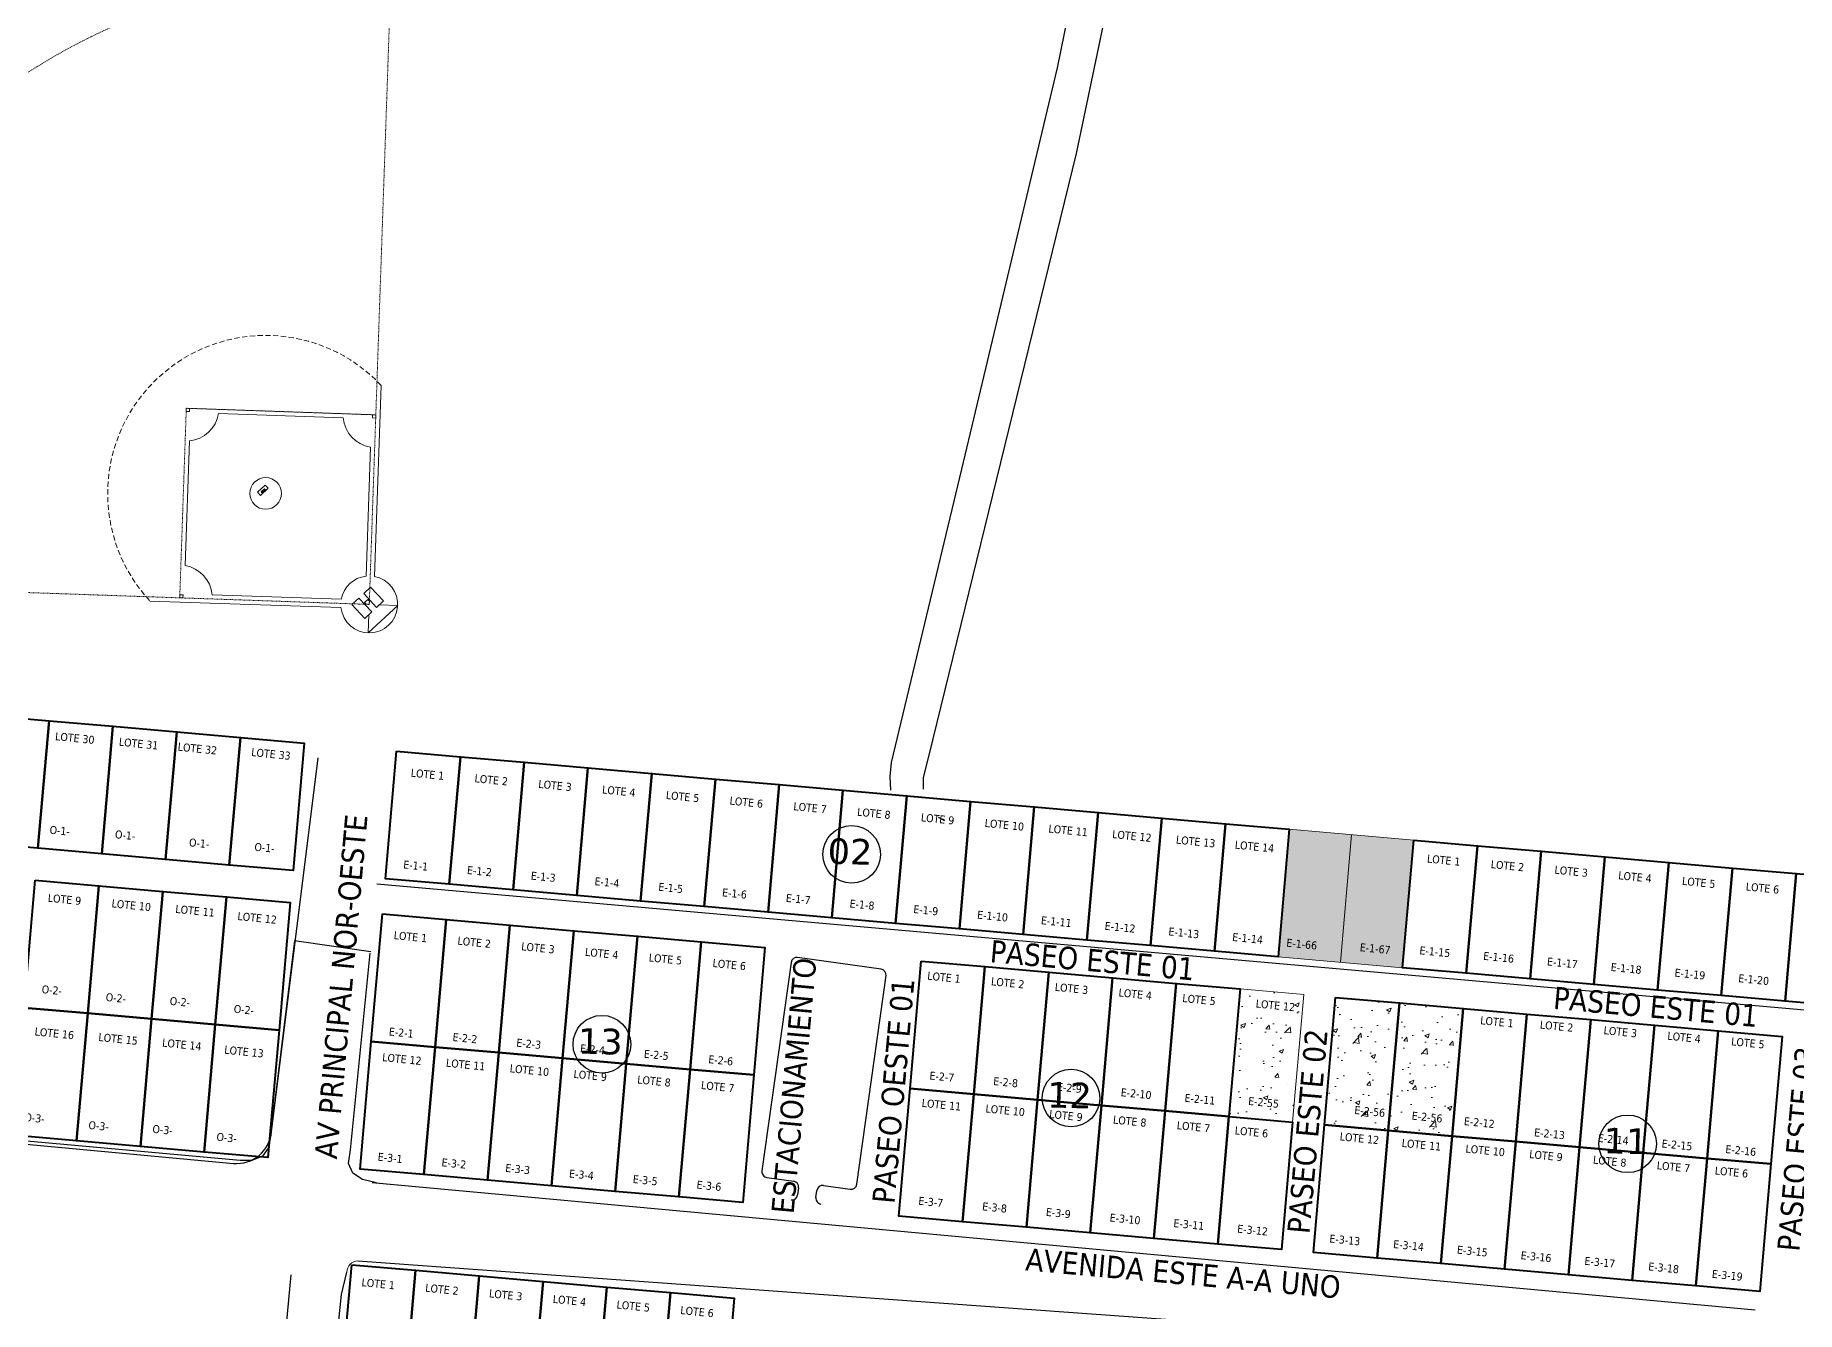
# Model space of a CAD drawing. Header units: metres. Extents: x 2 to 659295185, y -28 to 1124222152.
# Drawn here: x 659811.4 to 660086.6, y 1125772.3 to 1125971.7 of the extents above; entities that cross this region are included whole.
import ezdxf

# ---------------------------------------------------------------- set-up
doc = ezdxf.new("R2010")
doc.units = ezdxf.units.M
doc.header["$MEASUREMENT"] = 0
doc.linetypes.add('DASHED', pattern=[0.75, 0.5, -0.25])
doc.layers.get('0').update_dxf_attribs({"linetype": 'CONTINUOUS'})
for name, color, linetype in [('CALLES', 1, 'CONTINUOUS'), ('CAMBIO DE USO', 100, 'CONTINUOUS'), ('División Parroquial', 130, 'CONTINUOUS'), ('MANZANA', 30, 'CONTINUOUS'), ('Numero de manzana', 6, 'CONTINUOUS'), ('Parcelas', 140, 'CONTINUOUS')]:
    doc.layers.add(name, color=color, linetype=linetype)
doc.layers.add('www.cadblocksfree.com', color=7, linetype='CONTINUOUS', lineweight=9)
doc.styles.add('ROMAN', font='verdana.ttf')
doc.styles.get("Standard").update_dxf_attribs({"font": 'tahoma.ttf'})
pattern_1 = [(50, (0, 0), (7.172601826, -0.62752135), [0.75, -8.25]), (355, (0, 0), (-1.387513336, 7.521921337), [0.6, -6.6]), (100.45144446, (0.598, -0.052), (5.785088467, 6.89439991), [0.63740192, -7.01142112]), (46.1842, (0, 2), (10.672413307, -1.65519281), [1.125, -12.375]), (96.6356355, (0.889, 1.862), (9.34661946, 9.74118601), [0.95610342, -10.5171376]), (351.184164, (0, 2), (9.34661945, 9.741186), [0.9, -9.90000001]), (21, (1, 1.5), (5.96907052, -4.026188907), [0.75, -8.25]), (326, (1, 1.5), (2.43315332, 7.25150045), [0.6, -6.6]), (71.45144474, (1.4974, 1.1645), (8.402223767, 3.225311528), [0.6374019, -7.01142112]), (37.5, (0, 0), (0.121598553, 3.3289385383), [0, -6.52, 0, -6.7, 0, -6.625]), (7.5, (0, 0), (2.630695374, 3.944117119), [0, -3.82, 0, -6.37, 0, -2.525]), (327.5, (-2.23, 0), (5.3382243617, -0.2255487173), [0, -2.5, 0, -7.8, 0, -10.35]), (317.5, (-3.23, 0), (5.831861693, 1.001049823), [0, -3.25, 0, -5.18, 0, -7.35])]

# ---------------------------------------------------------------- blocks, each defined once
blk = doc.blocks.new('A$C3BA27610')
at = {"layer": 'www.cadblocksfree.com', "linetype": 'DASHED'}
for p, q in [((0, 76088), (64658, 11430)), ((64658, 11430), (129316, 76088)), ((64658, 50225), (45260, 30827)), ((84055, 30827), (64658, 50225))]:
    blk.add_line(p, q, dxfattribs=at)
at = {"layer": 'www.cadblocksfree.com', "linetype": 'Continuous'}
for p, q in [((64658, 50225), (64335, 49901)), ((64335, 49901), (64658, 49578)), ((64658, 50225), (64981, 49901)), ((64981, 49901), (64658, 49578)), ((61776, 46481), (49004, 33709)), ((67540, 46481), (80311, 33709)), ((61349, 13876), (41798, 33428)), ((63896, 33680), (63896, 34328)), ((63896, 34328), (65420, 34328)), ((65420, 33680), (63896, 33680)), ((65420, 34328), (65420, 33680)), ((67966, 13876), (87518, 33428)), ((45584, 31151), (45260, 30827)), ((45584, 30504), (45260, 30827)), ((45907, 30827), (45584, 31151)), ((45907, 30827), (45584, 30504)), ((83409, 30827), (83732, 31151)), ((83409, 30827), (83732, 30504)), ((83732, 31151), (84055, 30827)), ((83732, 30504), (84055, 30827)), ((62211, 14739), (49004, 27946)), ((67104, 14739), (80311, 27946)), ((62810, 10382), (62810, 13125)), ((62810, 13125), (64182, 13125)), ((64182, 10382), (64182, 13125)), ((66506, 13125), (65134, 13125)), ((65134, 10382), (65134, 13125)), ((66506, 10382), (66506, 13125)), ((61748, 8520), (63610, 10382)), ((62810, 10382), (64182, 10382)), ((66506, 10382), (65134, 10382)), ((67567, 8520), (65706, 10382)), ((67567, 8520), (61748, 8520))]:
    blk.add_line(p, q, dxfattribs=at)
at = {"layer": 'www.cadblocksfree.com'}
blk.add_line((84055, 30827), (64658, 50225), dxfattribs=at)
at = {"layer": 'www.cadblocksfree.com', "linetype": 'Continuous'}
blk.add_lwpolyline([(64315, 33833), (65001, 33833), (65001, 33985), (64315, 33985)], close=True, dxfattribs=at)
at = {"layer": 'www.cadblocksfree.com', "linetype": 'Continuous', "flags": 128}
blk.add_lwpolyline([(64334, 12078), (64982, 12078), (64982, 11754), (64658, 11430), (64334, 11754), (64334, 12078)], dxfattribs=at)
at = {"layer": 'www.cadblocksfree.com', "linetype": 'Continuous'}
blk.add_circle((64658, 33376), 2286, dxfattribs=at)
at = {"layer": 'www.cadblocksfree.com', "linetype": 'DASHED'}
blk.add_arc((64658, 11430), 91440, 45, 135, dxfattribs=at)
at = {"layer": 'www.cadblocksfree.com', "linetype": 'DASHED', "ltscale": 1500}
blk.add_arc((64658, 33376), 22860, 0.13092, 179.86908, dxfattribs=at)
at = {"layer": 'www.cadblocksfree.com', "linetype": 'Continuous'}
for centre, radius, start, end in [((64658, 50225), 4724, 232.41367, 307.58632), ((45260, 30827), 4724, 322.41367, 37.58633), ((84055, 30827), 4724, 142.41367, 217.58633), ((64658, 11430), 4115, 53.51962, 126.48037), ((64658, 11430), 4115, 143.51963, 36.48038)]:
    blk.add_arc(centre, radius, start, end, dxfattribs=at)

msp = doc.modelspace()

# ---------------------------------------------------------------- hatches: boundary and pattern name
at = {"layer": 'CAMBIO DE USO', "lineweight": 0, "transparency": 33554666}
h = msp.add_hatch(dxfattribs=at)
h.set_pattern_fill('AR-CONC', color=256)
h.set_pattern_definition(pattern_1)
h.paths.add_polyline_path([(660009.5502, 1125821.8421), (659999.5883, 1125822.7136), (659997.8452, 1125802.7897), (660007.8071, 1125801.9182)])
h.paths.add_polyline_path([(660000.4586, 1125804.2951), (660006.1101, 1125803.7233), (660006.3067, 1125805.6664), (660000.6552, 1125806.2382)], flags=24)
h = msp.add_hatch(dxfattribs=at)
h.set_pattern_fill('AR-CONC', color=256)
h.set_pattern_definition(pattern_1)
h.paths.add_polyline_path([(660024.4931, 1125820.5348), (660014.5312, 1125821.4064), (660012.7881, 1125801.4825), (660022.75, 1125800.6109)])
h.paths.add_polyline_path([(660034.4551, 1125819.6632), (660024.4931, 1125820.5348), (660022.75, 1125800.6109), (660032.712, 1125799.7393)])
h.paths.add_polyline_path([(660026.0189, 1125802.0302), (660031.6575, 1125801.4597), (660031.8502, 1125803.364), (660026.2116, 1125803.9345)], flags=24)
at = {"layer": 'División Parroquial', "lineweight": 0, "transparency": 33554666}
h = msp.add_hatch(dxfattribs=at)
h.set_pattern_fill('AR-CONC', color=256)
h.set_pattern_definition(pattern_1)
h.paths.add_polyline_path([(660005.5488, 1125827.7375), (660015.2617, 1125826.8877), (660017.0048, 1125846.8116), (660007.2919, 1125847.6614)])
h.paths.add_polyline_path([(660026.7177, 1125845.9619), (660017.0048, 1125846.8116), (660015.2617, 1125826.8877), (660024.9746, 1125826.038)])
h.paths.add_polyline_path([(659632.5361, 1125855.3528), (659622.5742, 1125856.2244), (659620.8311, 1125836.3005), (659630.793, 1125835.4289)])
h.paths.add_polyline_path([(659630.793, 1125835.4289), (659640.755, 1125834.5574), (659642.4981, 1125854.4812), (659632.5361, 1125855.3528)])
h.paths.add_polyline_path([(659640.755, 1125834.5574), (659650.7169, 1125833.6858), (659652.46, 1125853.6097), (659642.4981, 1125854.4812)])
h.paths.add_polyline_path([(659662.422, 1125852.7381), (659652.46, 1125853.6097), (659650.7169, 1125833.6858), (659660.6788, 1125832.8142)])
h.paths.add_polyline_path([(659665.6599, 1125832.3784), (659675.6218, 1125831.5069), (659677.365, 1125851.4307), (659667.403, 1125852.3023)])
h.paths.add_polyline_path([(659675.6218, 1125831.5069), (659685.5838, 1125830.6353), (659687.3269, 1125850.5592), (659677.365, 1125851.4307)])
h.paths.add_polyline_path([(659685.5838, 1125830.6353), (659695.5457, 1125829.7637), (659697.2888, 1125849.6876), (659687.3269, 1125850.5592)])
h.paths.add_polyline_path([(660006.4257, 1125829.0231), (660012.076, 1125828.4514), (660012.2723, 1125830.3908), (660006.622, 1125830.9625)], flags=24)
h.paths.add_polyline_path([(660017.8982, 1125828.3151), (660023.5485, 1125827.7434), (660023.7447, 1125829.6828), (660018.0944, 1125830.2545)], flags=24)
h.paths.add_polyline_path([(659622.2671, 1125838.4409), (659628.1693, 1125837.8438), (659628.3659, 1125839.7869), (659622.4637, 1125840.3841)], flags=24)
h.paths.add_polyline_path([(659632.9051, 1125837.3172), (659638.8073, 1125836.72), (659639.0039, 1125838.6632), (659633.1017, 1125839.2603)], flags=24)
h.paths.add_polyline_path([(659642.4674, 1125836.292), (659648.372, 1125835.6946), (659648.5694, 1125837.6452), (659642.6648, 1125838.2426)], flags=24)
h.paths.add_polyline_path([(659653.772, 1125835.274), (659659.6741, 1125834.6769), (659659.8707, 1125836.62), (659653.9686, 1125837.2172)], flags=24)
h.paths.add_polyline_path([(659666.5011, 1125834.7902), (659672.4032, 1125834.193), (659672.5998, 1125836.1362), (659666.6977, 1125836.7333)], flags=24)
h.paths.add_polyline_path([(659678.5707, 1125833.406), (659684.4728, 1125832.8089), (659684.6694, 1125834.752), (659678.7673, 1125835.3492)], flags=24)
h.paths.add_polyline_path([(659689.0045, 1125832.8594), (659694.9066, 1125832.2622), (659695.1033, 1125834.2054), (659689.2011, 1125834.8026)], flags=24)

# ---------------------------------------------------------------- linework, layer by layer
at = {"layer": 'CAMBIO DE USO', "lineweight": 0}
for p, q in [((660005.5488, 1125827.7375), (660007.2919, 1125847.6614)), ((660007.2919, 1125847.6614), (660026.7177, 1125845.9619)), ((660017.0048, 1125846.8116), (660015.2617, 1125826.8877)), ((660026.7177, 1125845.9619), (660024.9746, 1125826.038)), ((660024.9746, 1125826.038), (660005.5488, 1125827.7375)), ((659999.5883, 1125822.7136), (660009.5502, 1125821.8421)), ((660007.8071, 1125801.9182), (660009.5502, 1125821.8421))]:
    msp.add_line(p, q, dxfattribs=at)
at = {"layer": 'CAMBIO DE USO', "lineweight": 40}
for points in [[(660014.5312, 1125821.4064), (660024.4931, 1125820.5348), (660022.75, 1125800.6109), (660012.7881, 1125801.4825), (660014.5312, 1125821.4064)], [(660024.4931, 1125820.5348), (660034.4551, 1125819.6632), (660032.712, 1125799.7393), (660022.75, 1125800.6109), (660024.4931, 1125820.5348)]]:
    msp.add_lwpolyline(points, dxfattribs=at)
at = {"layer": 'MANZANA', "lineweight": -2}
for p, q in [((659974.0218, 1125953.2355), (659984.7496, 1126004.1651)), ((659978.0787, 1126001.2557), (659971.0038, 1125966.6028)), ((659971.0038, 1125966.6028), (659956.0623, 1125903.9355)), ((659951.6508, 1125861.7741), (659974.0218, 1125953.2355)), ((659956.0623, 1125903.9355), (659945.0871, 1125858.0948)), ((659950.1418, 1125855.6853), (659951.6508, 1125861.7741)), ((659945.0871, 1125858.0948), (659944.8809, 1125855.8853)), ((659944.8809, 1125855.8853), (659944.9964, 1125853.7857)), ((659950.15, 1125853.9157), (659950.1418, 1125855.6853)), ((659953.4566, 1125848.9567), (659952.4671, 1125849.5066)), ((660553.9148, 1125778.2769), (659864.7446, 1125839.0746)), ((659851.8596, 1125830.2505), (659848.0582, 1125799.3768)), ((659863.816, 1125828.5309), (659851.8596, 1125830.2505)), ((659860.6247, 1125797.5768), (659863.6632, 1125828.3029)), ((659843.3581, 1125795.9275), (659519.2305, 1125825.1016)), ((659991.088, 1125820.9657), (659991.088, 1125820.9657)), ((659847.7366, 1125797.8271), (659846.8626, 1125796.6074)), ((659848.0582, 1125799.3768), (659847.7366, 1125797.8271)), ((659860.3113, 1125795.4773), (659860.6247, 1125797.5768)), ((659845.2217, 1125795.9375), (659843.3581, 1125795.9275)), ((659846.8626, 1125796.6074), (659845.2217, 1125795.9375)), ((659860.971, 1125793.9276), (659860.3113, 1125795.4773)), ((659862.513, 1125792.9378), (659860.971, 1125793.9276)), ((659864.6762, 1125792.4092), (659862.513, 1125792.9378)), ((659859.204, 1125774.963), (659860.0606, 1125778.4929)), ((659861.7842, 1125780.2279), (660000.1988, 1125770.2712)), ((659851.311, 1125778.0557), (659834.2712, 1125600.5673)), ((659851.1149, 1125698.2786), (659859.204, 1125774.963))]:
    msp.add_line(p, q, dxfattribs=at)
at = {"layer": 'MANZANA'}
for p, q in [((659848.2745, 1125800.4188), (659855.5592, 1125858.8084)), ((659929.4466, 1125826.8671), (659924.8928, 1125794.2964)), ((659943.5028, 1125825.8232), (659930.4766, 1125827.6444)), ((659939.7263, 1125792.2225), (659944.2801, 1125824.7932)), ((659698.8179, 1125808.748), (659842.3191, 1125795.4721)), ((660080.0942, 1125772.5641), (659864.0111, 1125792.4139)), ((659925.6701, 1125793.2665), (659929.8541, 1125792.6815)), ((659934.5124, 1125792.0302), (659938.6964, 1125791.4452)), ((659930.6314, 1125791.6516), (659930.4764, 1125790.5429)), ((659933.3274, 1125790.1443), (659933.4824, 1125791.253))]:
    msp.add_line(p, q, dxfattribs=at)
for centre, radius, start, end in [((659930.3502, 1125826.7408), 0.9124, 82.040898, 172.040898), ((659943.3765, 1125824.9196), 0.9124, 352.040898, 82.040898), ((659842.8234, 1125800.9231), 5.4743, 264.714356, 354.714356), ((659925.7964, 1125794.1701), 0.9124, 172.040898, 262.040898), ((659929.7278, 1125791.7779), 0.9124, 352.040898, 82.040898), ((659934.386, 1125791.1266), 0.9124, 82.040898, 172.040898), ((659938.8227, 1125792.3488), 0.9124, 262.040898, 352.040898), ((659929.5728, 1125790.6693), 0.9124, 262.040898, 352.040898), ((659934.231, 1125790.018), 0.9124, 172.040898, 262.040898)]:
    msp.add_arc(centre, radius, start, end, dxfattribs=at)
at = {"layer": 'MANZANA', "lineweight": 0}
msp.add_arc((659861.8447, 1125778.4441), 1.7848, 91.943493, 178.432695, dxfattribs=at)
at = {"layer": 'Numero de manzana', "lineweight": -2}
for centre in [(659938.9071, 1125843.7361), (659899.889, 1125814.085), (659973.1967, 1125805.6686), (660060.1351, 1125798.5229)]:
    msp.add_circle(centre, 4.5001, dxfattribs=at)
at = {"layer": 'Parcelas', "lineweight": 40}
for p, q in [((660032.712, 1125799.7393), (660034.4551, 1125819.6632)), ((660034.4551, 1125819.6632), (660044.417, 1125818.7917)), ((660044.417, 1125818.7917), (660042.6739, 1125798.8678)), ((660042.6739, 1125798.8678), (660032.712, 1125799.7393))]:
    msp.add_line(p, q, dxfattribs=at)
for points in [[(659803.5701, 1125865.4848), (659813.5321, 1125864.6132), (659811.789, 1125844.6893), (659801.827, 1125845.5609), (659803.5701, 1125865.4848)], [(659813.5321, 1125864.6132), (659823.494, 1125863.7416), (659821.7509, 1125843.8178), (659811.789, 1125844.6893), (659813.5321, 1125864.6132)], [(659823.494, 1125863.7416), (659833.456, 1125862.8701), (659831.7128, 1125842.9462), (659821.7509, 1125843.8178), (659823.494, 1125863.7416)], [(659833.456, 1125862.8701), (659843.4179, 1125861.9985), (659841.6748, 1125842.0746), (659831.7128, 1125842.9462), (659833.456, 1125862.8701)], [(659843.4179, 1125861.9985), (659853.3799, 1125861.127), (659851.6367, 1125841.2031), (659841.6748, 1125842.0746), (659843.4179, 1125861.9985)], [(659867.8247, 1125859.8632), (659877.7866, 1125858.9917), (659876.0435, 1125839.0678), (659866.0816, 1125839.9393), (659867.8247, 1125859.8632)], [(659877.7866, 1125858.9917), (659887.7486, 1125858.1201), (659886.0055, 1125838.1962), (659876.0435, 1125839.0678), (659877.7866, 1125858.9917)], [(659887.7486, 1125858.1201), (659897.7105, 1125857.2485), (659895.9674, 1125837.3246), (659886.0055, 1125838.1962), (659887.7486, 1125858.1201)], [(659897.7105, 1125857.2485), (659907.6725, 1125856.377), (659905.9294, 1125836.4531), (659895.9674, 1125837.3246), (659897.7105, 1125857.2485)], [(659907.6725, 1125856.377), (659917.6344, 1125855.5054), (659915.8913, 1125835.5815), (659905.9294, 1125836.4531), (659907.6725, 1125856.377)], [(659917.6344, 1125855.5054), (659927.5964, 1125854.6339), (659925.8532, 1125834.71), (659915.8913, 1125835.5815), (659917.6344, 1125855.5054)], [(659927.5964, 1125854.6339), (659937.5583, 1125853.7623), (659935.8152, 1125833.8384), (659925.8532, 1125834.71), (659927.5964, 1125854.6339)], [(659937.5583, 1125853.7623), (659947.5203, 1125852.8908), (659945.7771, 1125832.9669), (659935.8152, 1125833.8384), (659937.5583, 1125853.7623)], [(659947.5203, 1125852.8908), (659957.4822, 1125852.0192), (659955.7391, 1125832.0953), (659945.7771, 1125832.9669), (659947.5203, 1125852.8908)], [(659957.4822, 1125852.0192), (659967.4442, 1125851.1476), (659965.701, 1125831.2237), (659955.7391, 1125832.0953), (659957.4822, 1125852.0192)], [(659967.4442, 1125851.1476), (659977.4061, 1125850.2761), (659975.663, 1125830.3522), (659965.701, 1125831.2237), (659967.4442, 1125851.1476)], [(659977.4061, 1125850.2761), (659987.368, 1125849.4045), (659985.6249, 1125829.4806), (659975.663, 1125830.3522), (659977.4061, 1125850.2761)], [(659987.368, 1125849.4045), (659997.33, 1125848.533), (659995.5869, 1125828.6091), (659985.6249, 1125829.4806), (659987.368, 1125849.4045)], [(659997.33, 1125848.533), (660007.2919, 1125847.6614), (660005.5488, 1125827.7375), (659995.5869, 1125828.6091), (659997.33, 1125848.533)], [(660026.7177, 1125845.9619), (660036.6797, 1125845.0903), (660034.9366, 1125825.1664), (660024.9746, 1125826.038), (660026.7177, 1125845.9619)], [(660036.6797, 1125845.0903), (660046.6416, 1125844.2188), (660044.8985, 1125824.2949), (660034.9366, 1125825.1664), (660036.6797, 1125845.0903)], [(660046.6416, 1125844.2188), (660056.6036, 1125843.3472), (660054.8605, 1125823.4233), (660044.8985, 1125824.2949), (660046.6416, 1125844.2188)], [(660056.6036, 1125843.3472), (660066.5655, 1125842.4756), (660064.8224, 1125822.5518), (660054.8605, 1125823.4233), (660056.6036, 1125843.3472)], [(660066.5655, 1125842.4756), (660076.5275, 1125841.6041), (660074.7844, 1125821.6802), (660064.8224, 1125822.5518), (660066.5655, 1125842.4756)], [(660076.5275, 1125841.6041), (660086.4894, 1125840.7325), (660084.7463, 1125820.8086), (660074.7844, 1125821.6802), (660076.5275, 1125841.6041)], [(659811.3532, 1125839.7083), (659821.3151, 1125838.8368), (659819.572, 1125818.9129), (659809.6101, 1125819.7845), (659811.3532, 1125839.7083)], [(659821.3151, 1125838.8368), (659831.2771, 1125837.9652), (659829.534, 1125818.0413), (659819.572, 1125818.9129), (659821.3151, 1125838.8368)], [(660086.4894, 1125840.7325), (660096.4514, 1125839.861), (660094.7082, 1125819.9371), (660084.7463, 1125820.8086), (660086.4894, 1125840.7325)], [(659831.2771, 1125837.9652), (659841.239, 1125837.0937), (659839.4959, 1125817.1698), (659829.534, 1125818.0413), (659831.2771, 1125837.9652)], [(659841.239, 1125837.0937), (659851.201, 1125836.2221), (659849.4579, 1125816.2982), (659839.4959, 1125817.1698), (659841.239, 1125837.0937)], [(659865.6001, 1125834.4361), (659875.562, 1125833.5645), (659873.8189, 1125813.6406), (659863.857, 1125814.5122), (659865.6001, 1125834.4361)], [(659875.562, 1125833.5645), (659885.524, 1125832.693), (659883.7809, 1125812.7691), (659873.8189, 1125813.6406), (659875.562, 1125833.5645)], [(659885.524, 1125832.693), (659895.4859, 1125831.8214), (659893.7428, 1125811.8975), (659883.7809, 1125812.7691), (659885.524, 1125832.693)], [(659895.4859, 1125831.8214), (659905.4479, 1125830.9499), (659903.7048, 1125811.026), (659893.7428, 1125811.8975), (659895.4859, 1125831.8214)], [(659905.4479, 1125830.9499), (659915.4098, 1125830.0783), (659913.6667, 1125810.1544), (659903.7048, 1125811.026), (659905.4479, 1125830.9499)], [(659915.4098, 1125830.0783), (659925.3718, 1125829.2067), (659923.6287, 1125809.2828), (659913.6667, 1125810.1544), (659915.4098, 1125830.0783)], [(659949.7785, 1125827.0714), (659959.7405, 1125826.1999), (659957.9974, 1125806.276), (659948.0354, 1125807.1475), (659949.7785, 1125827.0714)], [(659959.7405, 1125826.1999), (659969.7024, 1125825.3283), (659967.9593, 1125805.4044), (659957.9974, 1125806.276), (659959.7405, 1125826.1999)], [(659969.7024, 1125825.3283), (659979.6644, 1125824.4568), (659977.9213, 1125804.5329), (659967.9593, 1125805.4044), (659969.7024, 1125825.3283)], [(659979.6644, 1125824.4568), (659989.6263, 1125823.5852), (659987.8832, 1125803.6613), (659977.9213, 1125804.5329), (659979.6644, 1125824.4568)], [(659989.6263, 1125823.5852), (659999.5883, 1125822.7136), (659997.8452, 1125802.7897), (659987.8832, 1125803.6613), (659989.6263, 1125823.5852)], [(659809.6101, 1125819.7845), (659819.572, 1125818.9129), (659817.8289, 1125798.989), (659807.8669, 1125799.8606), (659809.6101, 1125819.7845)], [(659819.572, 1125818.9129), (659829.534, 1125818.0413), (659827.7908, 1125798.1174), (659817.8289, 1125798.989), (659819.572, 1125818.9129)], [(659829.534, 1125818.0413), (659839.4959, 1125817.1698), (659837.7528, 1125797.2459), (659827.7908, 1125798.1174), (659829.534, 1125818.0413)], [(659839.4959, 1125817.1698), (659849.4579, 1125816.2982), (659847.7147, 1125796.3743), (659837.7528, 1125797.2459), (659839.4959, 1125817.1698)], [(660044.417, 1125818.7917), (660054.379, 1125817.9201), (660052.6359, 1125797.9962), (660042.6739, 1125798.8678), (660044.417, 1125818.7917)], [(660054.379, 1125817.9201), (660064.3409, 1125817.0486), (660062.5978, 1125797.1247), (660052.6359, 1125797.9962), (660054.379, 1125817.9201)], [(660064.3408, 1125817.0486), (660074.3028, 1125816.177), (660072.5597, 1125796.2531), (660062.5977, 1125797.1247), (660064.3408, 1125817.0486)], [(659863.857, 1125814.5122), (659873.8189, 1125813.6406), (659872.0758, 1125793.7167), (659862.1139, 1125794.5883), (659863.857, 1125814.5122)], [(660074.3028, 1125816.177), (660084.2648, 1125815.3054), (660082.5217, 1125795.3815), (660072.5597, 1125796.2531), (660074.3028, 1125816.177)], [(659873.8189, 1125813.6406), (659883.7809, 1125812.7691), (659882.0378, 1125792.8452), (659872.0758, 1125793.7167), (659873.8189, 1125813.6406)], [(659883.7809, 1125812.7691), (659893.7428, 1125811.8975), (659891.9997, 1125791.9736), (659882.0378, 1125792.8452), (659883.7809, 1125812.7691)], [(659893.7428, 1125811.8975), (659903.7048, 1125811.026), (659901.9617, 1125791.1021), (659891.9997, 1125791.9736), (659893.7428, 1125811.8975)], [(659903.7048, 1125811.026), (659913.6667, 1125810.1544), (659911.9236, 1125790.2305), (659901.9617, 1125791.1021), (659903.7048, 1125811.026)], [(659913.6667, 1125810.1544), (659923.6287, 1125809.2828), (659921.8855, 1125789.359), (659911.9236, 1125790.2305), (659913.6667, 1125810.1544)], [(659948.0354, 1125807.1475), (659957.9974, 1125806.276), (659956.2543, 1125786.3521), (659946.2923, 1125787.2236), (659948.0354, 1125807.1475)], [(659957.9974, 1125806.276), (659967.9593, 1125805.4044), (659966.2162, 1125785.4805), (659956.2543, 1125786.3521), (659957.9974, 1125806.276)], [(659967.9593, 1125805.4044), (659977.9213, 1125804.5329), (659976.1782, 1125784.609), (659966.2162, 1125785.4805), (659967.9593, 1125805.4044)], [(659977.9213, 1125804.5329), (659987.8832, 1125803.6613), (659986.1401, 1125783.7374), (659976.1782, 1125784.609), (659977.9213, 1125804.5329)], [(659987.8832, 1125803.6613), (659997.8452, 1125802.7897), (659996.1021, 1125782.8659), (659986.1401, 1125783.7374), (659987.8832, 1125803.6613)], [(659997.8452, 1125802.7897), (660007.8071, 1125801.9182), (660006.064, 1125781.9943), (659996.1021, 1125782.8659), (659997.8452, 1125802.7897)], [(660012.7881, 1125801.4825), (660022.75, 1125800.6109), (660021.0069, 1125780.687), (660011.045, 1125781.5586), (660012.7881, 1125801.4825)], [(660022.75, 1125800.6109), (660032.712, 1125799.7393), (660030.9688, 1125779.8154), (660021.0069, 1125780.687), (660022.75, 1125800.6109)], [(660032.712, 1125799.7393), (660042.6739, 1125798.8678), (660040.9308, 1125778.9439), (660030.9688, 1125779.8154), (660032.712, 1125799.7393)], [(660042.6739, 1125798.8678), (660052.6359, 1125797.9962), (660050.8927, 1125778.0723), (660040.9308, 1125778.9439), (660042.6739, 1125798.8678)], [(660052.6359, 1125797.9962), (660062.5978, 1125797.1247), (660060.8547, 1125777.2008), (660050.8927, 1125778.0723), (660052.6359, 1125797.9962)], [(660062.5978, 1125797.1247), (660072.5598, 1125796.2531), (660070.8166, 1125776.3292), (660060.8547, 1125777.2008), (660062.5978, 1125797.1247)], [(660072.5598, 1125796.2531), (660082.5217, 1125795.3815), (660080.7786, 1125775.4576), (660070.8167, 1125776.3292), (660072.5598, 1125796.2531)], [(659860.8065, 1125779.6454), (659870.7685, 1125778.7738), (659869.0254, 1125758.8499), (659859.0634, 1125759.7215), (659860.8065, 1125779.6454)], [(659870.7685, 1125778.7738), (659880.7304, 1125777.9023), (659878.9873, 1125757.9784), (659869.0254, 1125758.8499), (659870.7685, 1125778.7738)], [(659880.7304, 1125777.9023), (659890.6924, 1125777.0307), (659888.9493, 1125757.1068), (659878.9873, 1125757.9784), (659880.7304, 1125777.9023)], [(659890.6924, 1125777.0307), (659900.6543, 1125776.1591), (659898.9112, 1125756.2353), (659888.9493, 1125757.1068), (659890.6924, 1125777.0307)], [(659900.6543, 1125776.1591), (659910.6163, 1125775.2876), (659908.8732, 1125755.3637), (659898.9112, 1125756.2353), (659900.6543, 1125776.1591)], [(659910.6163, 1125775.2876), (659920.5782, 1125774.416), (659918.8351, 1125754.4921), (659908.8732, 1125755.3637), (659910.6163, 1125775.2876)]]:
    msp.add_lwpolyline(points, dxfattribs=at)

# ---------------------------------------------------------------- block references
at = {"xscale": 0.00108, "yscale": 0.00108, "zscale": 0.00108, "rotation": 43.01890573618309}
msp.add_blockref('A$C3BA27610', (659820.9118, 1125826.1234), dxfattribs=at)

# ---------------------------------------------------------------- texts
at = {"layer": 'CALLES', "color": 0}
for s, rotation, p in [('AV PRINCIPAL NOR-OESTE', 84.880446, (659858.4819, 1125796.0601)), ('PASEO ESTE 01', 354.880446, (659960.413, 1125826.9015)), ('PASEO OESTE 01', 84.880446, (659945.5942, 1125789.0872)), ('PASEO ESTE 01', 354.880446, (660048.4233, 1125819.6132)), ('PASEO ESTE 02', 84.880446, (660010.4332, 1125784.3648)), ('PASEO ESTE 03', 84.880446, (660086.9784, 1125781.6177)), ('AVENIDA ESTE A-A UNO', 354.880446, (659965.9658, 1125778.7659))]:
    msp.add_text(s, height=3.5, rotation=rotation, dxfattribs=at).set_placement(p)
at = {"layer": 'CALLES'}
msp.add_text('ESTACIONAMIENTO', height=3.5, rotation=84.880446, dxfattribs=at).set_placement((659929.8373, 1125787.4892))
at = {"layer": 'Numero de manzana', "lineweight": -2, "style": 'ROMAN'}
for s, p in [('02', (659935.1185, 1125842.2842)), ('13', (659896.1004, 1125812.6331)), ('12', (659969.4081, 1125804.2167)), ('11', (660056.3465, 1125797.0709))]:
    msp.add_text(s, height=4, rotation=358.491535, dxfattribs=at).set_placement(p)
at = {"layer": 'Parcelas', "lineweight": -2}
for s, p in [('LOTE 30', (659814.4211, 1125861.5953)), ('LOTE 31', (659824.3831, 1125860.7238)), ('LOTE 32', (659833.5778, 1125859.947)), ('LOTE 33', (659845.0617, 1125859.1122)), ('LOTE 1', (659869.9901, 1125855.8871)), ('LOTE 2', (659879.952, 1125855.0155)), ('LOTE 3', (659889.914, 1125854.144)), ('LOTE 4', (659899.8759, 1125853.2724)), ('LOTE 5', (659909.8379, 1125852.4008)), ('LOTE 6', (659919.7998, 1125851.5293)), ('LOTE 7', (659929.7618, 1125850.6577)), ('LOTE 8', (659939.7237, 1125849.7862)), ('LOTE 9', (659949.6856, 1125848.9146)), ('O-1-', (659813.5568, 1125846.9753)), ('O-1-', (659823.7734, 1125846.2776)), ('LOTE 10', (659959.6476, 1125848.0431)), ('LOTE 11', (659969.6095, 1125847.1715)), ('LOTE 12', (659979.5715, 1125846.2999)), ('O-1-', (659835.3425, 1125845.0159)), ('O-1-', (659845.5592, 1125844.3182)), ('LOTE 13', (659989.5334, 1125845.4284)), ('LOTE 14', (659998.7282, 1125844.6516)), ('E-1-1', (659868.8138, 1125841.5586)), ('E-1-2', (659878.7757, 1125840.687)), ('LOTE 1', (660028.7521, 1125842.4777)), ('LOTE 2', (660038.7141, 1125841.6062)), ('LOTE 3', (660048.676, 1125840.7346)), ('E-1-3', (659888.7377, 1125839.8155)), ('E-1-4', (659898.6996, 1125838.9439)), ('E-1-5', (659908.6616, 1125838.0723)), ('LOTE 4', (660058.6379, 1125839.8631)), ('LOTE 5', (660068.5999, 1125838.9915)), ('LOTE 6', (660078.5618, 1125838.1199)), ('LOTE 9', (659813.2797, 1125836.352)), ('LOTE 10', (659823.2417, 1125835.4805)), ('E-1-6', (659918.6235, 1125837.2008)), ('E-1-7', (659928.5855, 1125836.3292)), ('E-1-8', (659938.5474, 1125835.4577)), ('LOTE 11', (659833.2036, 1125834.6089)), ('LOTE 12', (659842.9096, 1125833.4989)), ('E-1-9', (659948.5094, 1125834.5861)), ('E-1-10', (659958.4713, 1125833.7146)), ('E-1-11', (659968.4333, 1125832.843)), ('LOTE 1', (659867.323, 1125830.5177)), ('LOTE 2', (659877.2849, 1125829.6462)), ('E-1-12', (659978.3952, 1125831.9714)), ('E-1-13', (659988.3572, 1125831.0999)), ('E-1-14', (659998.3191, 1125830.2283)), ('E-1-66', (660006.7843, 1125829.3395)), ('LOTE 3', (659887.2469, 1125828.7746)), ('LOTE 4', (659897.2088, 1125827.903)), ('LOTE 5', (659907.1707, 1125827.0315)), ('E-1-67', (660018.2568, 1125828.6315)), ('E-1-15', (660027.5758, 1125828.1492)), ('E-1-16', (660037.5378, 1125827.2777)), ('LOTE 6', (659917.1327, 1125826.1599)), ('LOTE 1', (659950.6817, 1125824.1771)), ('E-1-17', (660047.4997, 1125826.4061)), ('E-1-18', (660057.4617, 1125825.5346)), ('E-1-19', (660067.4236, 1125824.663)), ('E-1-20', (660077.3856, 1125823.7914)), ('O-2-', (659812.3232, 1125822.077)), ('LOTE 2', (659960.6437, 1125823.3055)), ('LOTE 3', (659970.6056, 1125822.434)), ('LOTE 4', (659980.5676, 1125821.5624)), ('O-2-', (659822.3279, 1125820.8462)), ('O-2-', (659832.3264, 1125820.2431)), ('O-2-', (659842.3311, 1125819.0123)), ('LOTE 5', (659990.5295, 1125820.6909)), ('LOTE 12', (660001.9939, 1125819.8383)), ('LOTE 1', (660037.0742, 1125817.2166)), ('LOTE 2', (660046.3881, 1125816.5432)), ('LOTE 3', (660056.35, 1125815.6716)), ('LOTE 16', (659811.2205, 1125815.4686)), ('LOTE 15', (659821.1825, 1125814.597)), ('LOTE 14', (659831.1444, 1125813.7255)), ('E-2-1', (659866.5541, 1125815.4672)), ('E-2-2', (659876.516, 1125814.5957)), ('E-2-3', (659886.478, 1125813.7241)), ('E-2-4', (659896.4399, 1125812.8526)), ('LOTE 4', (660066.312, 1125814.8001)), ('LOTE 5', (660076.2739, 1125813.9285)), ('LOTE 13', (659840.8504, 1125812.6155)), ('LOTE 12', (659865.5242, 1125811.4551)), ('LOTE 11', (659875.4862, 1125810.5835)), ('E-2-5', (659906.4019, 1125811.981)), ('E-2-6', (659916.4724, 1125811.137)), ('LOTE 10', (659885.4481, 1125809.712)), ('LOTE 9', (659895.4101, 1125808.8404)), ('LOTE 8', (659905.372, 1125807.9689)), ('E-2-7', (659951.0217, 1125808.5898)), ('E-2-8', (659960.9837, 1125807.7183)), ('LOTE 7', (659915.334, 1125807.0973)), ('E-2-9', (659970.9456, 1125806.8467)), ('E-2-10', (659980.9076, 1125805.9752)), ('E-2-11', (659990.8695, 1125805.1036)), ('E-2-55', (660000.8178, 1125804.6121)), ('O-3-', (659809.6271, 1125802.0897)), ('LOTE 11', (659949.813, 1125804.3157)), ('LOTE 10', (659959.775, 1125803.4441)), ('LOTE 9', (659969.7369, 1125802.5725)), ('E-2-56', (660017.409, 1125803.1987)), ('E-2-56', (660026.3684, 1125802.3154)), ('O-3-', (659819.6318, 1125800.8589)), ('O-3-', (659829.6303, 1125800.2558)), ('O-3-', (659839.635, 1125799.025)), ('LOTE 8', (659979.6989, 1125801.701)), ('LOTE 7', (659989.6608, 1125800.8294)), ('LOTE 6', (659998.7223, 1125800.0154)), ('LOTE 12', (660015.1243, 1125799.078)), ('E-2-12', (660034.5235, 1125801.461)), ('E-2-13', (660045.4895, 1125799.7104)), ('LOTE 11', (660024.8059, 1125798.0567)), ('LOTE 10', (660034.7678, 1125797.1851)), ('LOTE 9', (660044.7298, 1125796.3135)), ('E-2-14', (660055.4514, 1125798.8388)), ('E-2-15', (660065.4133, 1125797.9673)), ('E-2-16', (660075.3753, 1125797.0957)), ('E-3-1', (659864.8244, 1125795.8994)), ('E-3-2', (659874.7863, 1125795.0279)), ('E-3-3', (659884.7482, 1125794.1563)), ('LOTE 8', (660054.6917, 1125795.442)), ('LOTE 7', (660064.6537, 1125794.5704)), ('LOTE 6', (660073.7152, 1125793.7564)), ('E-3-4', (659894.7102, 1125793.2848)), ('E-3-5', (659904.6721, 1125792.4132)), ('E-3-6', (659914.6341, 1125791.5416)), ('E-3-7', (659949.292, 1125789.022)), ('E-3-8', (659959.254, 1125788.1505)), ('E-3-9', (659969.2159, 1125787.2789)), ('E-3-10', (659979.1779, 1125786.4074)), ('E-3-11', (659989.1398, 1125785.5358)), ('E-3-12', (659999.1017, 1125784.6642)), ('E-3-13', (660013.507, 1125783.1282)), ('E-3-14', (660023.4689, 1125782.2566)), ('E-3-15', (660033.4309, 1125781.3851)), ('E-3-16', (660043.3928, 1125780.5135)), ('E-3-17', (660053.3548, 1125779.642)), ('E-3-18', (660063.3167, 1125778.7704)), ('E-3-19', (660073.2587, 1125777.6046)), ('LOTE 1', (659862.2886, 1125776.3037)), ('LOTE 2', (659872.2506, 1125775.4321)), ('LOTE 3', (659882.2125, 1125774.5606)), ('LOTE 4', (659892.1745, 1125773.689)), ('LOTE 5', (659902.1364, 1125772.8174)), ('LOTE 6', (659912.0984, 1125771.9459))]:
    msp.add_text(s, height=1.25, rotation=354.222581, dxfattribs=at).set_placement(p)

doc.saveas('drawing.dxf')
